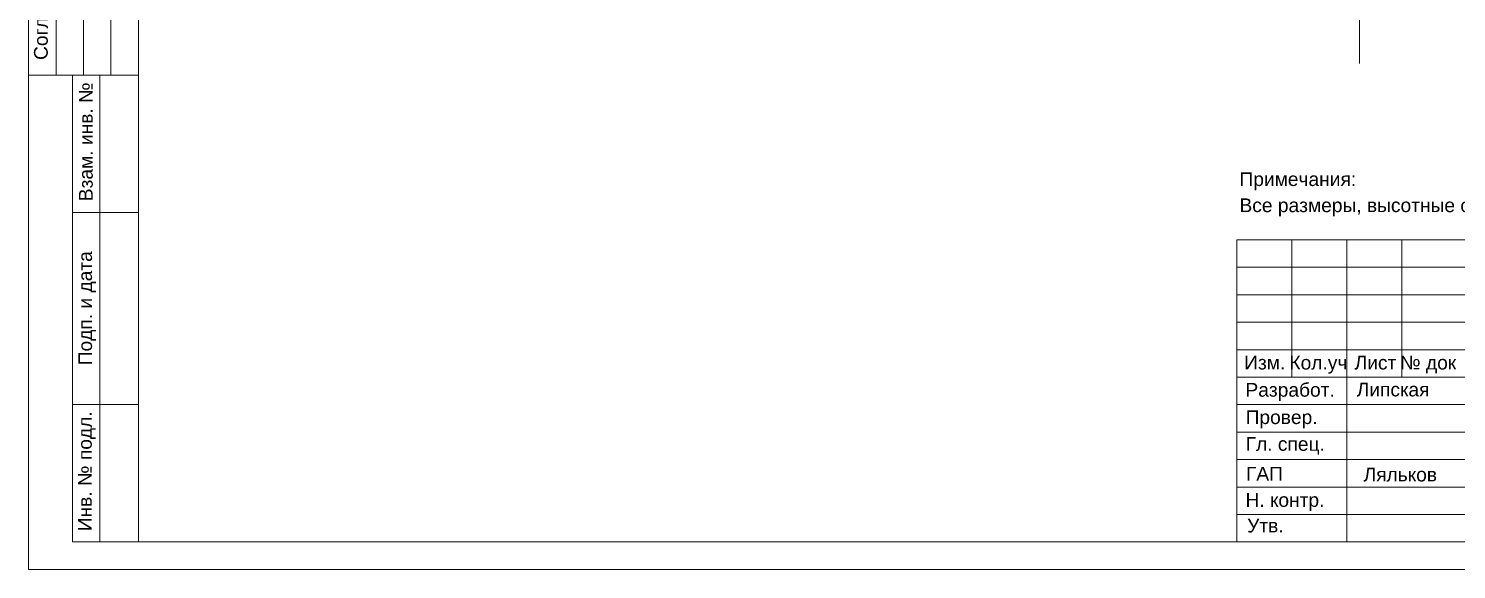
# Model space of a CAD drawing. Header units: metres. Extents: x 14679.5 to 14720.5, y 5478.8 to 5507.8.
# Drawn here: x 14679.55 to 14705.55, y 5478.8 to 5488.64 of the extents above; entities that cross this region are included whole.
import ezdxf
from ezdxf.enums import TextEntityAlignment as Align

# ---------------------------------------------------------------- set-up
doc = ezdxf.new("R2010")
doc.units = ezdxf.units.M
doc.header["$MEASUREMENT"] = 0
doc.layers.add('Level 50', color=7, linetype='Continuous', lineweight=0)
doc.layers.add('Level 63', color=7, linetype='Continuous', lineweight=0)
doc.styles.add('Style-Arial', font='arial.ttf')

msp = doc.modelspace()

# ---------------------------------------------------------------- linework, layer by layer
at = {"color": 7, "linetype": 'Continuous', "lineweight": 0}
msp.add_line((14703.784, 5496.182), (14703.784, 5488.011), dxfattribs=at)
at = {"layer": 'Level 50', "color": 7, "linetype": 'Continuous', "lineweight": 0}
for p, q in [((14679.55, 5478.798), (14679.55, 5507.798)), ((14720.55, 5478.798), (14679.55, 5478.798))]:
    msp.add_line(p, q, dxfattribs=at)
at = {"layer": 'Level 50', "color": 7, "linetype": 'Continuous', "lineweight": 13}
for p, q in [((14681.55, 5507.298), (14681.55, 5479.298)), ((14681.111, 5479.298), (14720.05, 5479.298))]:
    msp.add_line(p, q, dxfattribs=at)
at = {"layer": 'Level 63', "color": 7, "linetype": 'Continuous', "lineweight": 13}
for p, q in [((14679.55, 5494.298), (14679.55, 5487.798)), ((14680.05, 5494.298), (14680.05, 5487.798)), ((14680.55, 5494.298), (14680.55, 5487.798)), ((14681.05, 5494.298), (14681.05, 5487.798)), ((14679.55, 5487.798), (14681.55, 5487.798)), ((14680.35, 5479.298), (14680.35, 5487.798)), ((14680.85, 5479.298), (14680.85, 5487.798)), ((14680.35, 5485.298), (14681.55, 5485.298)), ((14701.55, 5484.798), (14720.05, 5484.798)), ((14701.55, 5484.798), (14701.55, 5479.298)), ((14702.55, 5484.798), (14702.55, 5482.298)), ((14703.55, 5484.798), (14703.55, 5479.298)), ((14704.55, 5484.798), (14704.55, 5482.298)), ((14701.55, 5482.798), (14708.05, 5482.798)), ((14701.55, 5482.298), (14720.05, 5482.298)), ((14680.35, 5481.798), (14681.55, 5481.798)), ((14681.55, 5479.298), (14680.35, 5479.298))]:
    msp.add_line(p, q, dxfattribs=at)
at = {"layer": 'Level 63', "color": 7, "linetype": 'Continuous', "lineweight": 0}
for p, q in [((14701.55, 5484.298), (14708.05, 5484.298)), ((14701.55, 5483.798), (14708.05, 5483.798)), ((14701.55, 5483.298), (14708.05, 5483.298)), ((14701.55, 5481.798), (14708.05, 5481.798)), ((14701.55, 5481.298), (14708.05, 5481.298)), ((14701.55, 5480.798), (14708.05, 5480.798)), ((14701.55, 5480.298), (14708.05, 5480.298)), ((14701.55, 5479.798), (14708.05, 5479.798))]:
    msp.add_line(p, q, dxfattribs=at)

# ---------------------------------------------------------------- texts
at = {"color": 7, "linetype": 'Continuous', "lineweight": 0, "style": 'Style-Arial'}
msp.add_text('Липская', height=0.25, dxfattribs=at).set_placement((14704.394, 5482.198), align=Align.TOP_CENTER)
at = {"color": 7, "lineweight": 13, "style": 'Style-Arial'}
msp.add_text('Ляльков', height=0.25, dxfattribs=at).set_placement((14703.857, 5480.651), align=Align.TOP_LEFT)
at = {"color": 7, "linetype": 'Continuous', "lineweight": 13, "insert": (14701.597, 5485.39), "char_height": 0.25, "attachment_point": 4, "line_spacing_factor": 1.14, "style": 'Style-Arial'}
msp.add_mtext('Примечания:\\PВсе размеры, высотные отметки уточнить по месту.\\P\\P', dxfattribs=at)
at = {"layer": 'Level 63', "color": 7, "linetype": 'Continuous', "lineweight": 0, "style": 'Style-Arial'}
for s, p in [('Согласовано', (14679.774, 5489.126)), ('Взам. инв. №', (14680.593, 5486.583)), ('Подп. и дата', (14680.58, 5483.553)), ('Инв. № подл.', (14680.575, 5480.585))]:
    msp.add_text(s, height=0.25002, rotation=90, dxfattribs=at).set_placement(p, align=Align.MIDDLE_CENTER)
for s, p in [('Изм.', (14702.057, 5482.563)), ('Кол.уч', (14703.034, 5482.563)), ('Лист', (14704.073, 5482.563)), ('№ док', (14705.032, 5482.563)), ('Разработ.', (14702.519, 5482.068)), ('Провер.', (14702.364, 5481.57)), ('Гл. спец.', (14702.43, 5481.083)), ('ГАП', (14702.051, 5480.541)), ('Н. контр.', (14702.425, 5480.063)), ('Утв.', (14702.069, 5479.597))]:
    msp.add_text(s, height=0.25, dxfattribs=at).set_placement(p, align=Align.MIDDLE_CENTER)

doc.saveas('drawing.dxf')
